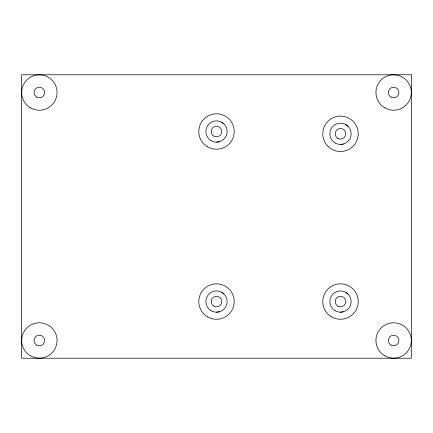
<?xml version="1.0" encoding="UTF-8"?>
<svg xmlns="http://www.w3.org/2000/svg" width="433" height="433" viewBox="0 0 433 433"><rect width="100%" height="100%" fill="white"/><g stroke="black" fill="none" stroke-linecap="round" stroke-linejoin="round"><path stroke-width="0.65" d="M216.5 142.132L219.25 141.77M340.495 144.422L343.245 144.059M216.5 312.182L219.25 311.82M340.495 312.182L343.245 311.82M345.81 124.59L348.013 126.279M221.815 122.295L224.018 123.984M345.81 292.351L348.013 294.039M221.815 292.351L224.018 294.039M411.35 74.79L21.65 74.79L21.65 358.21L411.35 358.21L411.35 74.79M36.708 97.106A5.315 5.315 0 0 0 44.68 92.505A5.315 5.315 0 0 0 36.708 87.904A5.315 5.315 0 0 0 36.708 97.106M213.842 306.153A5.315 5.315 0 0 0 221.815 301.552A5.315 5.315 0 0 0 213.842 296.951A5.315 5.315 0 0 0 213.842 306.153M337.837 138.398A5.315 5.315 0 0 0 345.81 133.792A5.315 5.315 0 0 0 337.837 129.191A5.315 5.315 0 0 0 337.837 138.398M337.837 306.153A5.315 5.315 0 0 0 345.81 301.552A5.315 5.315 0 0 0 337.837 296.951A5.315 5.315 0 0 0 337.837 306.153M36.708 345.096A5.315 5.315 0 0 0 44.68 340.495A5.315 5.315 0 0 0 36.708 335.894A5.315 5.315 0 0 0 36.708 345.096M390.977 97.106A5.315 5.315 0 0 0 398.95 92.505A5.315 5.315 0 0 0 390.977 87.904A5.315 5.315 0 0 0 390.977 97.106M390.977 345.096A5.315 5.315 0 0 0 398.95 340.495A5.315 5.315 0 0 0 390.977 335.894A5.315 5.315 0 0 0 390.977 345.096M207.645 316.891A17.715 17.715 0 0 0 234.215 301.552A17.715 17.715 0 0 0 207.645 286.213A17.715 17.715 0 0 0 207.645 316.891M207.645 146.841A17.715 17.715 0 0 0 234.215 131.502A17.715 17.715 0 0 0 207.645 116.163A17.715 17.715 0 0 0 207.645 146.841M30.505 355.834A17.715 17.715 0 0 0 57.075 340.495A17.715 17.715 0 0 0 30.505 325.156A17.715 17.715 0 0 0 30.505 355.834M327.97 146.322A17.715 17.715 0 0 0 357.604 138.376A17.715 17.715 0 0 0 335.911 116.683A17.715 17.715 0 0 0 327.97 146.322M30.505 107.844A17.715 17.715 0 0 0 57.075 92.505A17.715 17.715 0 0 0 30.505 77.166A17.715 17.715 0 0 0 30.505 107.844M331.64 316.891A17.715 17.715 0 0 0 358.21 301.552A17.715 17.715 0 0 0 331.64 286.213A17.715 17.715 0 0 0 331.64 316.891M384.78 355.834A17.715 17.715 0 0 0 411.35 340.495A17.715 17.715 0 0 0 384.78 325.156A17.715 17.715 0 0 0 384.78 355.834M384.78 107.844A17.715 17.715 0 0 0 411.35 92.505A17.715 17.715 0 0 0 384.78 77.166A17.715 17.715 0 0 0 384.78 107.844M213.842 136.103A5.315 5.315 0 0 0 221.815 131.502A5.315 5.315 0 0 0 213.842 126.901A5.315 5.315 0 0 0 213.842 136.103M335.18 310.759A10.63 10.63 0 0 0 351.125 301.552A10.63 10.63 0 0 0 335.18 292.351A10.63 10.63 0 0 0 335.18 310.759M335.18 142.998A10.63 10.63 0 0 0 351.125 133.792A10.63 10.63 0 0 0 335.18 124.59A10.63 10.63 0 0 0 335.18 142.998M211.185 140.703A10.63 10.63 0 0 0 227.13 131.502A10.63 10.63 0 0 0 211.185 122.295A10.63 10.63 0 0 0 211.185 140.703M211.185 310.759A10.63 10.63 0 0 0 227.13 301.552A10.63 10.63 0 0 0 211.185 292.351A10.63 10.63 0 0 0 211.185 310.759"/></g></svg>
